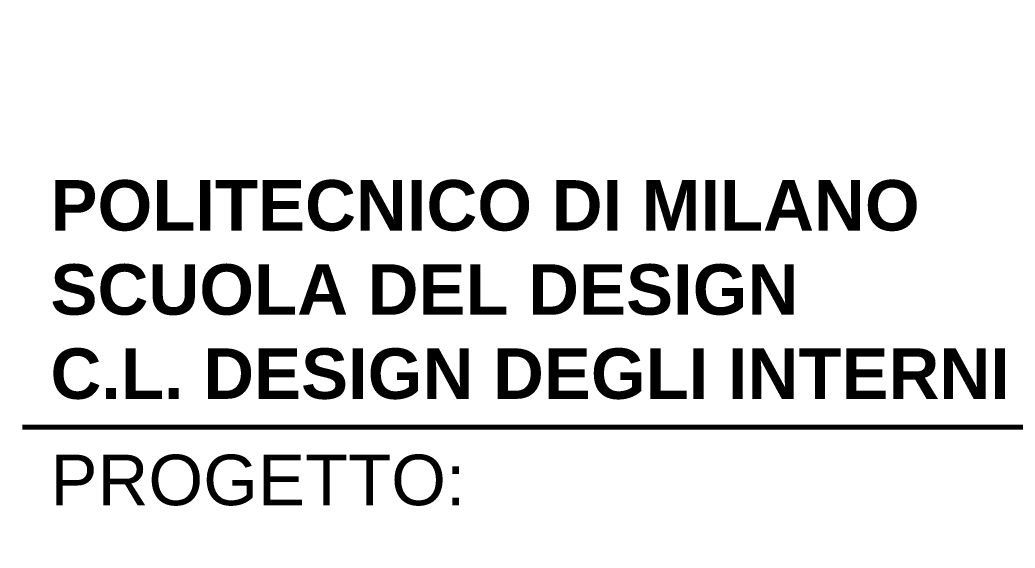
# Paper-space layout 'A710-' of a CAD drawing. Header units: inches. Extents: x -4 to 602, y -13 to 407.
# Drawn here: x 514.43 to 549.93, y 242.8 to 261.63 of the extents above; entities that cross this region are included whole.
import ezdxf
from ezdxf.enums import TextEntityAlignment as Align

# ---------------------------------------------------------------- set-up
doc = ezdxf.new("R2010")
doc.units = ezdxf.units.IN
doc.header["$MEASUREMENT"] = 0
doc.set_wipeout_variables(frame=1)
doc.layers.add('G-ANNO-TTLB', color=3, linetype='Continuous')
doc.layers.add('quote', color=2, linetype='Continuous', lineweight=9)
doc.styles.add('ARIAL', font='Arial.ttf')
doc.styles.add('ARIAL-BOLD', font='Arial Bold.ttf')

# ---------------------------------------------------------------- blocks, each defined once
blk = doc.blocks.new('BLOCK_TITLE')
at = {"layer": '', "style": 'ARIAL'}
blk.add_text('PROGETTO:', height=1.8, dxfattribs=at).set_placement((-49, 249.016), align=Align.TOP_LEFT)
at = {"layer": '', "style": 'ARIAL-BOLD'}
for tag, p, height in [('PROJECT_TITLE_001', (-45.366, 222.749), 3.6), ('STUDENTS_001', (-31.667, 163.486), 1.8), ('DRAWING_TITLE_001', (-35.39, 141.237), 1.8), ('NOTES_001', (-25.529, 124.1), 1.8), ('FILENAME_001', (-41.604, 107.683), 1.8)]:
    blk.add_attdef(tag, p, '', height=height, dxfattribs=at)
at = {"layer": '', "style": 'ARIAL-BOLD', "flags": 2}
for tag, p in [('CLASS_001', (-38.687, 193.794)), ('PROFESSOR_001', (-36.415, 174.104))]:
    blk.add_attdef(tag, p, '', height=1.8, dxfattribs=at)
at = {"layer": '', "style": 'ARIAL-BOLD'}
for tag, p in [('VERSION_9', (-49, 92.5)), ('VERSION_8', (-49, 87.5)), ('VERSION_7', (-49, 82.5)), ('VERSION_6', (-49, 77.5)), ('VERSION_5', (-49, 72.5)), ('VERSION_4', (-49, 67.5)), ('VERSION_3', (-49, 62.5)), ('VERSION_2', (-49, 57.5)), ('VERSION_1', (-49, 52.5)), ('SHEET_TOTAL', (-5.681, 47.981)), ('DATE', (-39.015, 5.53)), ('REV', (-39.015, 2.506))]:
    blk.add_attdef(tag, text='', height=1.8, dxfattribs=at).set_placement(p, align=Align.MIDDLE_LEFT)
for tag, p in [('DATA_9', (-2.806, 92.5)), ('DATA_8', (-2.806, 87.5)), ('DATA_7', (-2.806, 82.5)), ('DATA_6', (-2.806, 77.5)), ('DATA_5', (-2.806, 72.5)), ('DATA_4', (-2.806, 67.5)), ('DATA_3', (-2.806, 62.5)), ('DATA_2', (-2.806, 57.5)), ('DATA_1', (-2.806, 52.5)), ('SHEET_COPY', (-11.423, 47.981)), ('SCALE', (-4.416, 5.53))]:
    blk.add_attdef(tag, text='', height=1.8, dxfattribs=at).set_placement(p, align=Align.MIDDLE_RIGHT)
blk.add_attdef('SHEET', text='', height=9.6, dxfattribs=at).set_placement((-25, 25), align=Align.MIDDLE_CENTER)
at = {"layer": 'quote', "style": 'ARIAL-BOLD', "flags": 2}
blk.add_attdef('CLASS_002', (-34.844, 190.777), '', height=1.8, dxfattribs=at)
at = {"layer": 'quote', "style": 'ARIAL-BOLD'}
for tag, p in [('STUDENTS_002', (-31.814, 160.468)), ('STUDENTS_003', (-31.814, 157.451))]:
    blk.add_attdef(tag, p, '', height=1.8, dxfattribs=at)
at = {"color": 7, "lineweight": 0, "true_color": 0xffffff}
blk.add_wipeout([(-25, 250), (0, 250), (0, 264.522), (5.75, 264.522), (5.75, 245.686), (-25, 245.686)], dxfattribs=at).dxf.layer = 'G-ANNO-TTLB'
at = {"layer": 'G-ANNO-TTLB', "const_width": 0.18}
blk.add_lwpolyline([(0, 250), (-50, 250)], dxfattribs=at)
at = {"layer": '', "insert": (-49, 250.983), "char_height": 1.8, "width": 56.86944, "attachment_point": 7, "style": 'ARIAL-BOLD'}
blk.add_mtext('POLITECNICO DI MILANO\\PSCUOLA DEL DESIGN\\PC.L. DESIGN DEGLI INTERNI', dxfattribs=at)

psp = doc.layouts.new('A710-')

# ---------------------------------------------------------------- block references
psp.add_blockref('BLOCK_TITLE', (564.517, -2.888))

doc.saveas('drawing.dxf')
